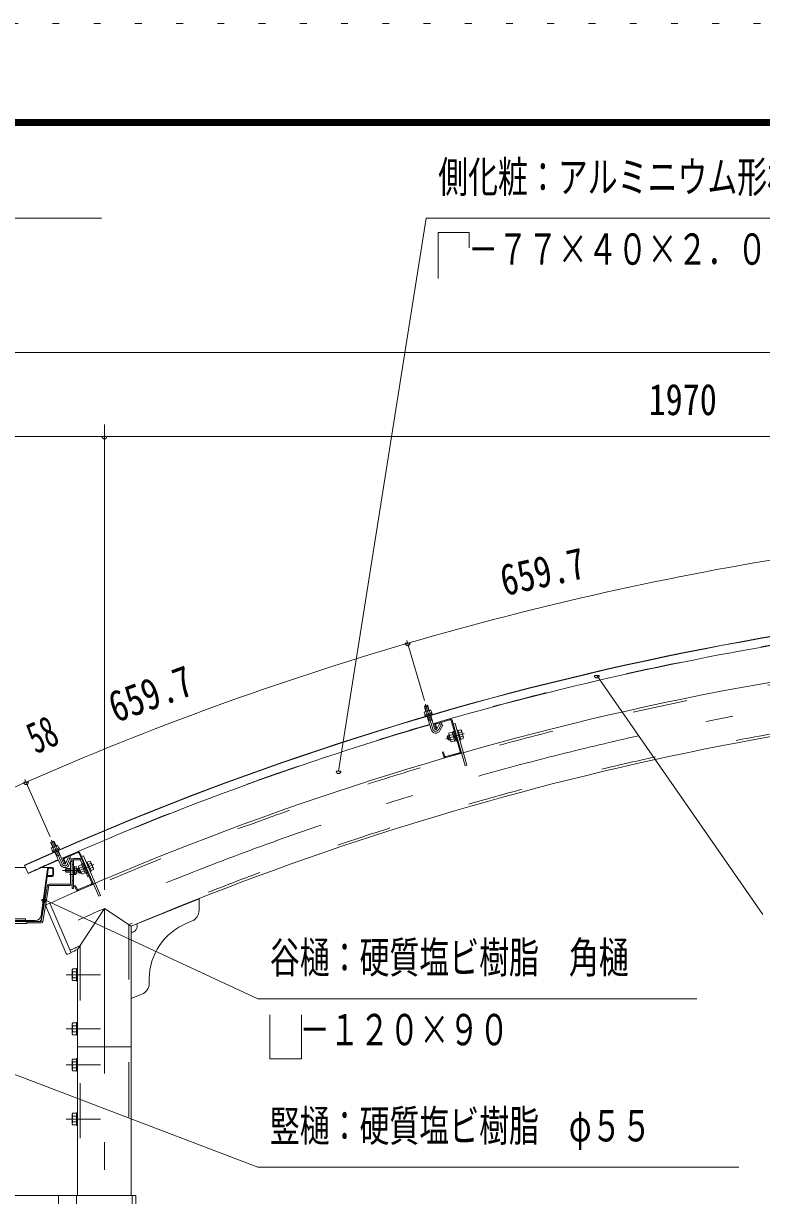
# Model space of a CAD drawing. Units: millimetres, scale not verified. Extents: x -34086 to 34091, y -14700 to 14700.
# Drawn here: x 24022 to 28318, y 7878 to 14700 of the extents above; entities that cross this region are included whole.
import ezdxf
from ezdxf.enums import TextEntityAlignment as Align

# ---------------------------------------------------------------- set-up
doc = ezdxf.new("R2010")
doc.units = ezdxf.units.MM
doc.header["$LTSCALE"] = 80
for name, pattern in [('USER2', [10, 4, -6]), ('USER3', [24, 12, -5, 2, -5]), ('USER4', [3, 0.5, -2.5])]:
    doc.linetypes.add(name, pattern=pattern)
for name, color, linetype, lineweight in [('0-6_2-02BOLD', 7, 'Continuous', 18), ('0-7_2-12HIDDEN', 3, 'USER2', 18), ('0-8_2-22CENTER', 3, 'USER3', 18), ('0-9_2-42THIN', 4, 'Continuous', 18), ('0-A_2-52DIM', 3, 'Continuous', 18), ('0-C_F-F1PAPER', 5, 'Continuous', 18), ('0-D_F-E_J_ADD', 5, 'USER4', 18)]:
    doc.layers.add(name, color=color, linetype=linetype, lineweight=lineweight)
doc.styles.add('ＭＳ ゴシック', font='')
doc.styles.get('ＭＳ ゴシック').set_extended_font_data('MS Gothic')

msp = doc.modelspace()

# ---------------------------------------------------------------- linework, layer by layer
at = {"layer": '0-6_2-02BOLD'}
for p, q in [((26355.49, 10723.05), (26375.65, 10728.94)), ((26363.5, 10695.67), (26355.49, 10723.05)), ((26383.66, 10701.57), (26375.65, 10728.94)), ((26357.12, 10693.81), (26354.68, 10691.25)), ((26354.68, 10691.25), (26359.1, 10676.15)), ((26390.04, 10703.44), (26357.12, 10693.81)), ((26399.49, 10687.97), (26357.5, 10675.68)), ((26357.5, 10675.68), (26358.97, 10670.65)), ((26400.96, 10682.92), (26358.97, 10670.65)), ((26360.57, 10671.11), (26362.14, 10665.74)), ((26400.93, 10677.08), (26362.14, 10665.74)), ((26364.38, 10694.09), (26368.79, 10678.99)), ((26394.57, 10589.45), (26371.95, 10666.78)), ((26399.35, 10647.91), (26379.19, 10642.02)), ((26383.77, 10699.76), (26388.19, 10684.66)), ((26414.72, 10595.34), (26392.11, 10672.68)), ((26399.36, 10682.46), (26400.93, 10677.08)), ((26399.49, 10687.97), (26400.96, 10682.92)), ((26502.85, 10651.84), (26423.42, 10629.19)), ((26504.39, 10646.45), (26424.95, 10623.81)), ((26516.69, 10644.14), (26592.3, 10378.9)), ((26415.71, 10615.35), (26422.24, 10592.46)), ((26421.1, 10616.89), (26427.63, 10594)), ((26427.63, 10594), (26422.24, 10592.46)), ((26427.59, 10593.93), (26444.39, 10624.63)), ((26444.39, 10624.63), (26462.82, 10614.55)), ((26446.01, 10583.85), (26462.82, 10614.55)), ((26511.31, 10642.6), (26562.74, 10462.19)), ((26524.16, 10577.11), (26517.42, 10575.2)), ((26517.42, 10575.2), (26532.39, 10522.69)), ((26523.48, 10579.47), (26528.87, 10581.01)), ((26550.41, 10587.15), (26545.02, 10585.61)), ((26550.41, 10587.15), (26566.72, 10529.93)), ((26567.53, 10588.41), (26551.36, 10583.8)), ((26571.13, 10575.78), (26554.96, 10571.17)), ((26571.03, 10585.02), (26567.53, 10588.41)), ((26492.46, 10554.25), (26488.85, 10547.76)), ((26493.64, 10530.93), (26488.85, 10547.76)), ((26492.46, 10554.25), (26499.19, 10556.17)), ((26492.46, 10554.25), (26500.13, 10527.32)), ((26496.98, 10563.91), (26498.17, 10568.64)), ((26498.17, 10568.64), (26517.7, 10574.2)), ((26501.77, 10556), (26521.3, 10561.57)), ((26508.97, 10530.74), (26528.51, 10536.31)), ((26531.64, 10550.86), (26522.98, 10555.68)), ((26524.9, 10548.94), (26533.56, 10544.13)), ((26539.12, 10524.61), (26532.39, 10522.69)), ((26566.72, 10529.93), (26561.33, 10528.39)), ((26578.33, 10550.52), (26562.16, 10545.91)), ((26466.01, 10459.36), (26460.62, 10457.83)), ((26460.62, 10457.83), (26467.15, 10434.94)), ((26466.01, 10459.36), (26472.53, 10436.48)), ((26558.89, 10455.27), (26479.45, 10432.62)), ((26560.42, 10449.88), (26480.99, 10427.24)), ((24180.91, 9930.37), (24200.14, 9938.81)), ((24180.91, 9930.37), (24182.71, 9934.98)), ((24192.37, 9904.25), (24180.91, 9930.37)), ((24182.71, 9934.98), (24195.53, 9940.61)), ((24186.28, 9901.58), (24184.19, 9898.73)), ((24184.19, 9898.73), (24190.51, 9884.33)), ((24217.69, 9915.36), (24186.28, 9901.58)), ((24229.05, 9901.23), (24188.99, 9883.65)), ((24231.16, 9896.42), (24191.09, 9878.85)), ((24193.45, 9902.79), (24199.77, 9888.38)), ((24195.53, 9940.61), (24200.14, 9938.81)), ((24211.6, 9912.69), (24200.14, 9938.81)), ((24211.95, 9910.91), (24218.27, 9896.5)), ((24229.05, 9901.23), (24231.16, 9896.42)), ((24229.63, 9895.75), (24231.88, 9890.62)), ((24188.99, 9883.65), (24191.09, 9878.85)), ((24192.62, 9879.52), (24194.87, 9874.39)), ((24231.88, 9890.62), (24194.87, 9874.39)), ((24236.83, 9802.89), (24204.47, 9876.68)), ((24234.06, 9861.49), (24214.83, 9853.05)), ((24256.07, 9811.32), (24223.69, 9885.12)), ((24254.47, 9831.3), (24263.89, 9809.44)), ((24259.62, 9833.52), (24269.03, 9811.66)), ((24336.2, 9878.68), (24260.33, 9846.02)), ((24338.41, 9873.54), (24262.55, 9840.88)), ((24269, 9811.59), (24281.72, 9844.19)), ((24281.72, 9844.19), (24301.29, 9836.56)), ((24288.56, 9803.95), (24301.29, 9836.56)), ((24304.75, 9664.85), (24304.75, 9829.35)), ((24312.8, 9829.35), (24312.8, 9664.85)), ((24352.1, 9839.85), (24315.25, 9839.85)), ((24352.1, 9831.8), (24315.25, 9831.8)), ((24345.78, 9870.61), (24419.96, 9698.3)), ((24350.92, 9872.82), (24459.98, 9619.51)), ((24354.35, 9830.32), (24364.67, 9806.35)), ((23797.89, 9787.47), (24033.61, 9787.47)), ((24027.98, 9799.92), (24049.61, 9752.09)), ((24125.2, 9508.09), (24161.48, 9779.88)), ((24128.36, 9787.47), (24188.74, 9787.47)), ((24162.01, 9744.19), (24166.68, 9779.19)), ((24170.16, 9782.22), (24188.74, 9782.22)), ((24192.24, 9743.72), (24192.24, 9778.72)), ((24197.49, 9743.72), (24197.49, 9778.72)), ((24269.03, 9811.66), (24263.89, 9809.44)), ((24269.4, 9780.34), (24265.9, 9776.85)), ((24265.9, 9762.85), (24265.9, 9776.85)), ((24269.4, 9780.35), (24296.7, 9780.35)), ((24269.4, 9780.34), (24269.4, 9759.35)), ((24296.7, 9822.35), (24304.75, 9822.35)), ((24296.7, 9692.97), (24296.7, 9822.35)), ((24318.4, 9791.72), (24312.8, 9791.72)), ((24318.4, 9791.72), (24318.4, 9747.97)), ((24330.63, 9790.05), (24318.4, 9790.05)), ((24330.63, 9779.95), (24318.4, 9779.95)), ((24330.63, 9759.74), (24318.4, 9759.74)), ((24332.4, 9787), (24330.63, 9790.05)), ((24338.43, 9780.57), (24335.68, 9773.67)), ((24342.61, 9757.6), (24335.68, 9773.67)), ((24338.43, 9780.57), (24344.86, 9783.34)), ((24338.43, 9780.57), (24349.5, 9754.85)), ((24341.68, 9790.73), (24342.25, 9795.57)), ((24342.25, 9795.57), (24360.9, 9803.6)), ((24342.61, 9757.6), (24349.5, 9754.85)), ((24347.44, 9783.5), (24366.09, 9791.54)), ((24349.5, 9754.85), (24355.93, 9757.62)), ((24357.83, 9759.38), (24376.48, 9767.41)), ((24365.96, 9809.57), (24371.1, 9811.78)), ((24365.96, 9809.57), (24389.49, 9754.92)), ((24377.72, 9782.24), (24368.52, 9785.91)), ((24371.29, 9779.47), (24380.49, 9775.81)), ((24388.52, 9757.17), (24382.09, 9754.4)), ((24386.26, 9756.2), (24396.22, 9733.05)), ((24391.67, 9820.64), (24386.53, 9818.43)), ((24389.49, 9754.92), (24394.63, 9757.13)), ((24391.67, 9820.64), (24415.2, 9765.99)), ((24408.49, 9824.09), (24393.05, 9817.45)), ((24413.69, 9812.03), (24398.25, 9805.38)), ((24412.4, 9821.18), (24408.49, 9824.09)), ((24424.07, 9787.9), (24408.63, 9781.25)), ((24415.2, 9765.99), (24410.06, 9763.78)), ((24127.77, 9487.66), (24160.38, 9731.93)), ((24188.74, 9734.97), (24163.85, 9734.97)), ((24165.48, 9740.22), (24188.74, 9740.22)), ((24294.25, 9690.52), (24172.41, 9690.52)), ((24318.4, 9747.97), (24312.8, 9747.97)), ((24417.03, 9690.95), (24341.16, 9658.28)), ((24403.61, 9736.24), (24396.22, 9733.05)), ((24162.76, 9682.42), (24126, 9473.92)), ((24133.93, 9472.52), (24170.69, 9681.03)), ((24294.25, 9682.47), (24172.41, 9682.47)), ((24304.75, 9664.85), (24312.8, 9664.85)), ((24324.39, 9683.07), (24319.25, 9680.85)), ((24319.25, 9680.85), (24328.66, 9658.99)), ((24324.39, 9683.07), (24333.8, 9661.21)), ((24419.25, 9685.8), (24343.38, 9653.14)), ((24151.73, 9562.32), (24270.72, 9285.84)), ((24174.68, 9579.82), (24155.39, 9571.52)), ((24174.68, 9579.82), (24299.21, 9290.48)), ((25044.38, 9604.7), (24649.18, 9444.93)), ((25044.38, 9604.7), (25044.38, 9538.65)), ((24337.33, 9309.27), (24493.25, 9547.9)), ((24493.25, 9547.9), (24649.18, 9444.93)), ((23707.21, 9472.47), (24124.28, 9472.47)), ((23740.98, 9477.72), (24090.51, 9477.72)), ((23789.74, 9461.97), (24041.74, 9461.97)), ((24041.74, 9472.47), (24041.74, 9461.97)), ((24041.74, 9464.42), (24124.28, 9464.42)), ((24649.18, 9444.93), (24649.18, 7878.4)), ((25000.62, 9473.76), (24973, 9462.59)), ((24299.21, 9290.48), (24279.92, 9282.18)), ((24337.33, 9309.27), (24337.33, 7878.4)), ((24305.83, 9191.78), (24308.99, 9197.26)), ((24308.99, 9197.26), (24330.32, 9197.26)), ((24308.99, 9180.08), (24330.32, 9180.08)), ((24308.99, 9145.72), (24330.32, 9145.72)), ((24330.32, 9199.65), (24330.32, 9126.15)), ((24330.32, 9199.65), (24337.33, 9199.65)), ((24330.32, 9126.15), (24337.33, 9126.15)), ((24754.18, 9138.1), (24754.18, 9114.58)), ((24710.41, 9049.69), (24649.18, 9024.93)), ((24305.83, 8876.78), (24308.99, 8882.26)), ((24308.99, 8882.26), (24330.32, 8882.26)), ((24330.32, 8884.65), (24330.32, 8811.15)), ((24330.32, 8884.65), (24337.33, 8884.65)), ((24308.99, 8865.08), (24330.32, 8865.08)), ((24308.99, 8830.73), (24330.32, 8830.73)), ((24330.32, 8811.15), (24337.33, 8811.15)), ((24649.18, 8742.9), (24337.33, 8742.9)), ((24308.99, 8672.26), (24330.32, 8672.26)), ((24330.32, 8674.65), (24337.33, 8674.65)), ((24330.32, 8601.15), (24330.32, 8674.65)), ((24305.83, 8609.03), (24308.99, 8603.55)), ((24308.99, 8655.08), (24330.32, 8655.08)), ((24308.99, 8620.73), (24330.32, 8620.73)), ((24308.99, 8603.55), (24330.32, 8603.55)), ((24330.32, 8601.15), (24337.33, 8601.15)), ((24305.83, 8351.78), (24308.99, 8357.26)), ((24305.83, 8294.03), (24305.83, 8351.78)), ((24308.99, 8357.26), (24330.32, 8357.26)), ((24308.99, 8340.08), (24330.32, 8340.08)), ((24308.99, 8305.73), (24330.32, 8305.73)), ((24330.32, 8286.15), (24337.33, 8286.15)), ((24226.72, 7878.4), (24226.72, 7787.41)), ((24331.71, 7787.41), (24331.71, 7878.4)), ((24654.77, 7878.4), (24654.77, 7787.41))]:
    msp.add_line(p, q, dxfattribs=at)
for points in [[(26355.49, 10723.05), (26357.87, 10727.39), (26371.31, 10731.33), (26375.65, 10728.94)], [(26390.04, 10703.44), (26393.47, 10702.6), (26397.89, 10687.5)], [(26523.21, 10621.25), (26533.99, 10624.32), (26603.07, 10381.98), (26592.3, 10378.9)], [(26523.48, 10579.47), (26539.79, 10522.25), (26545.18, 10523.79)], [(26571.03, 10585.02), (26583.12, 10542.61), (26581.93, 10537.89), (26565.77, 10533.28)], [(26493.64, 10530.93), (26500.13, 10527.32), (26506.86, 10529.24)], [(26496.98, 10563.91), (26509.07, 10521.5), (26512.57, 10518.11), (26532.1, 10523.68)], [(24217.69, 9915.36), (24221.2, 9914.97), (24227.52, 9900.56)], [(24360.33, 9850.97), (24370.62, 9855.4), (24470.27, 9623.93), (24459.98, 9619.51)], [(24265.9, 9762.85), (24269.4, 9759.35), (24296.7, 9759.35)], [(24332.4, 9787), (24332.4, 9752.7), (24330.63, 9749.64), (24318.4, 9749.64)], [(24341.68, 9790.73), (24359.11, 9750.23), (24363.02, 9747.31), (24381.68, 9755.34)], [(24366.93, 9807.32), (24360.49, 9804.55), (24382.09, 9754.4)], [(24412.4, 9821.18), (24429.84, 9780.67), (24429.27, 9775.84), (24413.83, 9769.18)], [(23796.75, 9488.92), (24034.75, 9488.92), (24034.75, 9478.42)], [(24305.83, 9191.78), (24305.83, 9134.03), (24308.99, 9128.55), (24330.32, 9128.55)], [(24305.83, 8876.78), (24305.83, 8819.03), (24308.99, 8813.55), (24330.32, 8813.55)], [(24305.83, 8609.03), (24305.83, 8666.78), (24308.99, 8672.26)], [(24330.32, 8286.15), (24330.32, 8359.65), (24337.33, 8359.65)], [(24305.83, 8294.03), (24308.99, 8288.55), (24330.32, 8288.55)], [(23434.52, 7787.41), (24676.11, 7787.41), (24676.11, 7878.4), (23434.52, 7878.4)]]:
    msp.add_lwpolyline(points, dxfattribs=at)
for centre, radius, start, end in [((31411.55, -6526.52), 17918.42, 90.69833, 114.33472), ((31411.55, -6526.52), 17916.67, 90.69833, 114.33472), ((31411.55, -6526.52), 17655.92, 91.146, 114.19534), ((31411.55, -6526.52), 17865.92, 98.95406, 106.26938), ((31411.55, -6526.52), 17344.08, 91.83345, 112.94801), ((26361.31, 10686.59), 8.11, 67.75682, 106.30305), ((26381.94, 10670.03), 29.79, 86.47173, 126.13219), ((26390.4, 10695.09), 8.11, 106.30305, 144.8345), ((26505.92, 10641.07), 11.2, 15.91135, 105.91135), ((26505.92, 10641.07), 5.6, 15.91135, 105.91135), ((31411.55, -6526.52), 17865.92, 106.33673, 113.65205), ((26421.45, 10597.29), 28, 196.27699, 331.30305), ((26421.45, 10597.29), 7, 196.25092, 331.30305), ((26426.48, 10618.42), 11.2, 105.91135, 195.91135), ((26426.48, 10618.42), 5.6, 105.91135, 195.91135), ((26541.87, 10553.78), 36.61, 354.88594, 36.93675), ((26562, 10580.01), 10.07, 335.18452, 15.91135), ((26507.3, 10564.41), 10.07, 195.91135, 236.63817), ((26538.24, 10552.74), 36.61, 174.88594, 216.93675), ((26518.11, 10526.51), 10.07, 155.18452, 195.91135), ((26572.8, 10542.11), 10.07, 15.91135, 56.63817), ((26557.35, 10460.66), 5.6, 285.91135, 15.91135), ((26557.35, 10460.66), 11.2, 285.91135, 15.91135), ((26477.92, 10438.01), 11.2, 195.91135, 285.91135), ((26477.92, 10438.01), 5.6, 195.91135, 285.91135), ((24191.36, 9894.96), 8.11, 75.1395, 113.68573), ((24213.95, 9881.19), 29.79, 93.8544, 133.51485), ((24219.12, 9907.13), 8.11, 113.68573, 152.21718), ((31411.55, -6526.52), 17865.92, 113.71939, 114.33472), ((24264.76, 9835.73), 11.2, 113.29402, 203.29402), ((24264.76, 9835.73), 5.6, 113.29402, 203.29402), ((24315.25, 9829.35), 10.5, 90, 180), ((24315.25, 9829.35), 2.45, 90, 180), ((24340.63, 9868.4), 11.2, 23.29402, 113.29402), ((24340.63, 9868.4), 5.6, 23.29402, 113.29402), ((24352.1, 9829.35), 10.5, 23.29337, 90), ((24352.1, 9829.35), 2.45, 23.2814, 90), ((24170.16, 9778.72), 8.75, 90, 172.39799), ((24170.16, 9778.72), 3.5, 90, 172.39578), ((24188.74, 9778.72), 8.75, 0, 90), ((24188.74, 9778.72), 3.5, 0, 90), ((24262.48, 9814.13), 28, 203.65967, 338.68573), ((24262.48, 9814.13), 7, 203.63359, 338.68573), ((24324.29, 9785), 8.11, 321.46858, 0), ((24302.61, 9769.85), 29.79, 340.1709, 19.83134), ((24324.29, 9754.69), 8.11, 0, 38.54625), ((24351.85, 9792.55), 10.07, 203.29402, 244.02084), ((24384.02, 9784.96), 36.61, 182.26862, 224.31943), ((24367.43, 9756.36), 10.07, 162.5672, 203.29402), ((24404.08, 9815.04), 10.07, 342.5672, 23.29402), ((24387.49, 9786.45), 36.61, 2.26862, 44.31943), ((24419.67, 9778.85), 10.07, 23.29402, 64.02084), ((24163.85, 9731.47), 3.5, 90, 172.39578), ((24165.48, 9743.72), 3.5, 172.39841, 270), ((24172.42, 9680.72), 9.8, 90, 169.99988), ((24188.74, 9743.72), 3.5, 270, 0), ((24188.74, 9743.72), 8.75, 270, 0), ((24294.25, 9692.97), 2.45, 270, 0), ((24294.25, 9692.97), 10.5, 270, 0), ((24414.82, 9696.09), 5.6, 293.29402, 23.29402), ((24414.82, 9696.09), 11.2, 293.29402, 23.29402), ((24172.42, 9680.72), 1.75, 90, 169.99973), ((24338.95, 9663.42), 11.2, 203.29402, 293.29402), ((24338.95, 9663.42), 5.6, 203.29402, 293.29402), ((24158.16, 9565.09), 7, 113.28667, 203.28667), ((24090.51, 9512.72), 35, 270, 352.39711), ((24110.43, 9489.97), 17.5, 270, 352.39684), ((24974.39, 9538.65), 70, 292.01262, 0), ((24124.28, 9474.22), 1.75, 270, 349.99973), ((24124.28, 9474.22), 9.8, 270, 350.00005), ((24649.18, 9444.93), 35, 270, 22.01262), ((25104.18, 9138.1), 350, 112.01262, 180), ((24277.16, 9288.61), 7, 203.28667, 293.28667), ((31411.55, -6526.52), 17344.08, 114.07147, 114.21169), ((24319.07, 9188.67), 13.24, 180, 220.42831), ((24354.06, 9162.9), 48.23, 159.1357, 200.8643), ((24319.07, 9137.13), 13.24, 139.56885, 180), ((24684.18, 9114.58), 70, 292.01262, 0), ((24319.07, 8873.67), 13.24, 180, 220.42831), ((24354.06, 8847.9), 48.23, 159.1357, 200.8643), ((24319.07, 8822.14), 13.24, 139.56885, 180), ((24319.07, 8663.67), 13.24, 180, 220.43117), ((24354.06, 8637.9), 48.23, 159.13571, 200.86432), ((24319.07, 8612.13), 13.24, 139.5717, 180), ((24319.07, 8348.67), 13.24, 180, 220.43117), ((24354.06, 8322.9), 48.23, 159.13571, 200.86432), ((24319.07, 8297.14), 13.24, 139.5717, 180)]:
    msp.add_arc(centre, radius, start, end, dxfattribs=at)
at = {"layer": '0-7_2-12HIDDEN'}
for p, q in [((24304.75, 9804.85), (24312.8, 9804.85)), ((24304.75, 9710.35), (24312.8, 9710.35)), ((24634.48, 9454.67), (24634.48, 7878.4)), ((24352.03, 9331.92), (24352.03, 7878.4))]:
    msp.add_line(p, q, dxfattribs=at)
for radius, start, end in [(17867.67, 98.95406, 106.26938), (17641.22, 91.146, 114.19611), (17358.77, 91.78378, 112.98013), (17867.67, 106.33672, 113.65205), (17867.67, 113.71939, 114.33472), (17358.77, 113.99666, 114.21091)]:
    msp.add_arc((31411.55, -6526.52), radius, start, end, dxfattribs=at)
at = {"layer": '0-8_2-22CENTER'}
for p, q in [((26361.89, 10738.6), (26404.65, 10592.38)), ((26458.65, 10628.8), (26436.8, 10588.89)), ((26481.15, 10536.47), (26587.17, 10566.69)), ((24185.25, 9946.61), (24246.46, 9807.1)), ((24295.32, 9850.16), (24278.78, 9807.77)), ((24248.4, 9769.85), (24349.9, 9769.85)), ((24430.76, 9805.08), (24329.5, 9761.48)), ((24290.75, 9745.35), (24326.8, 9745.35)), ((24493.25, 9547.9), (24493.25, -1281.07)), ((24270.83, 9162.9), (24470.33, 9162.9)), ((24270.83, 8847.9), (24470.33, 8847.9)), ((24270.83, 8637.9), (24470.33, 8637.9)), ((24270.83, 8322.9), (24470.33, 8322.9))]:
    msp.add_line(p, q, dxfattribs=at)
for centre, radius, start, end in [((31411.55, -6526.52), 17500, 90, 114.75879), ((26421.45, 10597.29), 17.5, 196.30305, 331.30305), ((24262.48, 9814.13), 17.5, 203.68573, 338.68573)]:
    msp.add_arc(centre, radius, start, end, dxfattribs=at)
at = {"layer": '0-9_2-42THIN'}
for p, q in [((26366.19, 10696.46), (26357.39, 10726.52)), ((26380.97, 10700.78), (26372.18, 10730.85)), ((26381.88, 10642.8), (26374.64, 10667.57)), ((26396.67, 10647.13), (26389.42, 10671.89)), ((26400.71, 10643.26), (26396.67, 10647.13)), ((26380.56, 10637.36), (26381.88, 10642.8)), ((26500.15, 10552.8), (26490.05, 10549.92)), ((26505.91, 10532.61), (26495.81, 10529.73)), ((24194.94, 9905.38), (24182.35, 9934.06)), ((24209.04, 9911.56), (24196.45, 9940.24)), ((24217.39, 9854.18), (24207.03, 9877.81)), ((24216.78, 9848.61), (24217.39, 9854.18)), ((24267.3, 9778.25), (24296.7, 9778.25)), ((24267.3, 9761.45), (24296.7, 9761.45)), ((24346.25, 9780.12), (24336.6, 9775.97)), ((24354.55, 9760.83), (24344.9, 9756.68))]:
    msp.add_line(p, q, dxfattribs=at)
msp.add_lwpolyline([(24236.01, 9857.05), (24231.49, 9860.37), (24221.13, 9883.99)], dxfattribs=at)
at = {"layer": '0-A_2-52DIM'}
for p, q in [((24475.75, 13565.9), (21465.75, 13565.9)), ((26365.75, 13565.9), (25856.15, 10347.72)), ((28955.75, 13565.9), (26365.75, 13565.9)), ((26435.75, 13215.9), (26435.75, 13483.92)), ((31388.25, 12785.45), (16443.25, 12785.45)), ((24493.25, 9657.93), (24493.25, 12365.45)), ((16443.25, 12295.45), (31388.25, 12295.45)), ((24507.25, 12295.45), (24479.25, 12295.45)), ((26272.51, 11092.03), (26244.51, 11092.03)), ((26253.89, 11107.86), (26356.13, 10758.29)), ((27373.1, 10904.41), (27345.1, 10904.41)), ((28325.75, 9512.9), (27359.1, 10904.41)), ((25870.15, 10347.72), (25842.15, 10347.72)), ((24051.33, 10283.83), (24023.33, 10283.83)), ((24177.01, 9965.4), (24030.7, 10298.93)), ((24156.55, 9600.38), (24128.55, 9600.38)), ((25385.75, 9022.9), (24142.55, 9600.38)), ((25385.75, 9022.9), (27940.76, 9022.9)), ((25455.75, 8930.42), (25455.75, 8672.9)), ((25385.75, 8042.9), (23383.43, 8804.76)), ((25385.75, 8042.9), (28185.76, 8042.9))]:
    msp.add_line(p, q, dxfattribs=at)
for points in [[(26435.75, 13483.92), (26616.05, 13483.92), (26616.05, 13393.77)], [(25455.75, 8672.9), (25640.05, 8672.9), (25640.05, 8930.42)]]:
    msp.add_lwpolyline(points, dxfattribs=at)
for centre, radius, start, end in [((24493.25, 12295.45), 14, 180, 0), ((31411.59, -6526.64), 18356.79, 98.92041, 106.30302), ((31411.54, -6526.48), 18356.62, 106.30302, 113.68571), ((26258.51, 11092.03), 14, 180, 0), ((27359.1, 10904.41), 14, 180, 0), ((25856.15, 10347.72), 14, 180, 0), ((31412.5, -6528.68), 18359.03, 113.68571, 114.33461), ((24037.33, 10283.83), 14, 180, 0), ((24142.55, 9600.38), 14, 180, 0)]:
    msp.add_arc(centre, radius, start, end, dxfattribs=at)
at = {"layer": '0-C_F-F1PAPER'}
for p, q in [((-6789.13, 14140), (33390.86, 14140)), ((-6785.63, 14136.5), (33387.36, 14136.5)), ((-6782.13, 14133), (33383.86, 14133)), ((-6778.63, 14129.5), (33380.36, 14129.5)), ((-6775.13, 14126), (33376.86, 14126)), ((-6771.63, 14122.5), (33373.36, 14122.5)), ((-6768.13, 14119), (33369.86, 14119)), ((-6764.63, 14115.5), (33366.37, 14115.5)), ((-6761.13, 14112), (33362.86, 14112)), ((-6757.63, 14108.5), (33359.36, 14108.5)), ((-6754.13, 14105), (33355.86, 14105))]:
    msp.add_line(p, q, dxfattribs=at)
at = {"layer": '0-D_F-E_J_ADD'}
msp.add_lwpolyline([(-7489.13, -14700), (-7489.13, 14700), (34090.87, 14700)], dxfattribs=at)

# ---------------------------------------------------------------- texts
at = {"layer": '0-A_2-52DIM', "color": 7, "style": 'ＭＳ ゴシック'}
for s, width, p in [('側化粧：アルミニウム形材', 0.7, (26435.75, 13660.78)), ('\u3000－７７×４０×２．０', 0.7, (26435.75, 13240.77)), ('1970', 0.8, (27660.48, 12365.45)), ('谷樋：硬質塩ビ樹脂\u3000角樋', 0.7, (25455.75, 9117.77)), ('\u3000－１２０×９０', 0.7, (25455.75, 8697.77)), ('竪樋：硬質塩ビ樹脂\u3000φ５５', 0.7, (25455.75, 8137.78))]:
    msp.add_text(s, height=182.3, dxfattribs=dict(at, width=width)).set_placement(p, align=Align.BOTTOM_LEFT)
for s, rotation, width, p in [('659.7', 12.612, 0.8, (26832.94, 11313.37)), ('659.7', 19.994, 0.8, (24578.55, 10577.15)), ('58', 24.011, 0.65, (24116.33, 10395.66))]:
    msp.add_text(s, height=182.3, rotation=rotation, dxfattribs=dict(at, width=width)).set_placement(p, align=Align.BOTTOM_LEFT)

doc.saveas('drawing.dxf')
